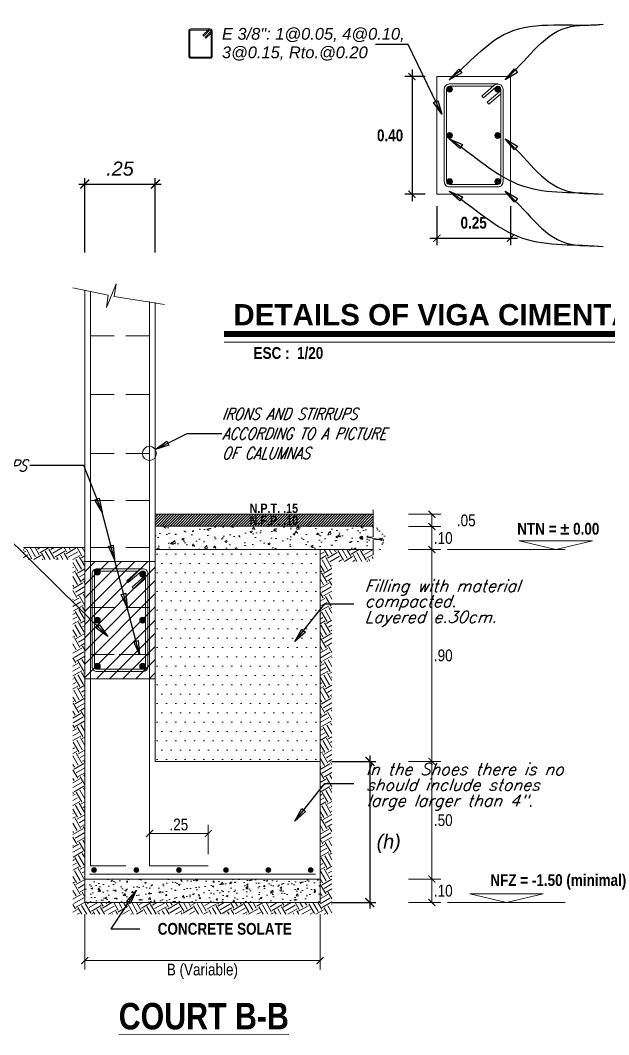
# Model space of a CAD drawing. Header units: millimetres. Extents: x 68 to 194, y 47 to 103.
# Drawn here: x 179.68 to 184.68, y 87.05 to 95.67 of the extents above; entities that cross this region are included whole.
import ezdxf
from ezdxf.enums import TextEntityAlignment as Align

# ---------------------------------------------------------------- set-up
doc = ezdxf.new("R2010")
doc.units = ezdxf.units.MM
for name, pattern in [('ACAD_ISO03W100', [30, 12, -18]), ('CENTER2', [28.575, 19.05, -3.175, 3.175, -3.175]), ('DASHED', [19.05, 12.7, -6.35]), ('DASHED2', [0.375, 0.25, -0.125])]:
    doc.linetypes.add(name, pattern=pattern)
for name, color, linetype, lineweight in [('Dimención', 1, 'Continuous', 20), ('E_Columna', 3, 'Continuous', 25), ('E_Estribo', 1, 'CENTER2', 20), ('E_Fierros', 2, 'Continuous', 50), ('Estribo', 1, 'CENTER2', 20), ('Fierros', 2, 'Continuous', 60), ('G_Achurados', 54, 'Continuous', 5), ('G_Complemento', 30, 'Continuous', 20), ('G_Sombreados', 8, 'Continuous', 9), ('G_Texto', 122, 'Continuous', 20), ('Sombreados', 8, 'Continuous', 9), ('Textos', 122, 'Continuous', 20), ('Viga', 122, 'Continuous', 20)]:
    doc.layers.add(name, color=color, linetype=linetype, lineweight=lineweight)
doc.layers.add('G_Acotación', color=171, linetype='Continuous')
doc.styles.add('Acotacion', font='ARIALN.TTF')
doc.styles.add('ARIAL', font='ariali.ttf', dxfattribs={"height": 0.12})
doc.styles.add('Cotas', font='ARIALNB.TTF', dxfattribs={"height": 0.1})
doc.styles.add('Notas', font='ARIALNB.TTF', dxfattribs={"height": 0.15})
doc.styles.add('Textos', font='simplex.shx', dxfattribs={"width": 0.8, "oblique": 20})
doc.styles.add('Titulo', font='arialbd.ttf', dxfattribs={"height": 0.2})
doc.dimstyles.new('120', dxfattribs={"dimtxt": 1, "dimasz": 0.06, "dimexe": 0.06, "dimexo": 0.1, "dimgap": 0.08, "dimtad": 3, "dimtih": 1, "dimtoh": 1, "dimlfac": 0.4, "dimzin": 1, "dimdsep": 46, "dimtxsty": 'Cotas', "dimblk": 'ARCHTICK', "dimcen": 2.5, "dimdle": 0.06, "dimclrt": 21, "dimazin": 0, "dimtp": 0.2, "dimtm": 0.2, "dimtfac": 1, "dimtix": 1, "dimtmove": 1, "dimatfit": 0, "dimfxl": 0, "dimtolj": 1, "dimtzin": 1, "dimarcsym": 0})
doc.dimstyles.new('125', dxfattribs={"dimtxt": 1, "dimasz": 0.06, "dimexe": 0.06, "dimexo": 0.1, "dimgap": 0.08, "dimtad": 3, "dimtih": 1, "dimtoh": 1, "dimlfac": 0.5, "dimzin": 1, "dimdsep": 46, "dimtxsty": 'Cotas', "dimblk": 'ARCHTICK', "dimcen": 2.5, "dimdle": 0.06, "dimclrt": 4, "dimazin": 0, "dimtp": 0.2, "dimtm": 0.2, "dimtfac": 1, "dimtix": 1, "dimtmove": 1, "dimatfit": 3, "dimfxl": 0, "dimtolj": 1, "dimtzin": 1, "dimarcsym": 0})
doc.dimstyles.new('150', dxfattribs={"dimtxt": 1, "dimasz": 0.06, "dimexe": 0.06, "dimexo": 0.08, "dimgap": 0.05, "dimtad": 2, "dimtih": 1, "dimtoh": 1, "dimzin": 1, "dimdsep": 46, "dimtxsty": 'Cotas', "dimblk": 'ARCHTICK', "dimcen": 0.25, "dimdle": 0.06, "dimclrd": 256, "dimclre": 256, "dimclrt": 5, "dimazin": 0, "dimtp": 0.2, "dimtm": 0.2, "dimtfac": 1, "dimtix": 1, "dimtmove": 1, "dimatfit": 0, "dimfxl": 0, "dimtolj": 1, "dimtzin": 1, "dimarcsym": 0})
doc.dimstyles.new('Lenin_25', dxfattribs={"dimscale": 0.5, "dimtxt": 0.2, "dimasz": 0.12, "dimexe": 0.15, "dimexo": 0.2, "dimgap": 0.05, "dimtad": 2, "dimtih": 1, "dimtoh": 1, "dimlfac": 0.5, "dimzin": 4, "dimdsep": 46, "dimtxsty": 'Acotacion', "dimblk": 'ARCHTICK', "dimcen": 0.12, "dimclrd": 256, "dimclre": 256, "dimclrt": 4, "dimazin": 1, "dimtm": 1e-09, "dimtfac": 1, "dimtmove": 2, "dimatfit": 2, "dimldrblk": 'ARCHTICK', "dimfxl": 0, "dimtolj": 1, "dimlwd": 13, "dimlwe": 18, "dimarcsym": 0})
doc.dimstyles.new('N1-25', dxfattribs={"dimtxt": 0.12, "dimasz": 0.075, "dimexe": 0.05, "dimexo": 0.1, "dimgap": 0.07, "dimtad": 2, "dimtih": 1, "dimtoh": 1, "dimlfac": 0.5, "dimzin": 4, "dimdsep": 46, "dimtxsty": 'ARIAL', "dimblk": 'ARCHTICK', "dimcen": 0.1, "dimdle": 0.05, "dimclrd": 256, "dimclre": 256, "dimclrt": 151, "dimaunit": 1, "dimazin": 0, "dimtfac": 1, "dimtix": 1, "dimtmove": 0, "dimatfit": 0, "dimfxl": 0, "dimtolj": 1, "dimtzin": 0, "dimlwd": -1, "dimlwe": -1, "dimarcsym": 0})

# ---------------------------------------------------------------- blocks, each defined once
blk = doc.blocks.new('_ArchTick')
at = {"color": 0, "linetype": 'ByBlock', "const_width": 0.15}
blk.add_lwpolyline([(-0.5, -0.5), (0.5, 0.5)], dxfattribs=at)
blk = doc.blocks.new('*D382')
at = {"layer": 'Defpoints', "color": 0}
for p in [(182.8793, 89.37), (182.8793, 88.37), (183.1793, 88.37)]:
    blk.add_point(p, dxfattribs=at)
at = {"layer": 'G_Acotación', "lineweight": 18}
for p, q in [((182.9793, 89.37), (183.2543, 89.37)), ((182.9793, 88.37), (183.2543, 88.37))]:
    blk.add_line(p, q, dxfattribs=at)
at = {"layer": 'G_Acotación', "lineweight": 13}
blk.add_line((183.1793, 89.37), (183.1793, 88.37), dxfattribs=at)
at = {"layer": 'G_Acotación', "lineweight": 13, "xscale": 0.06, "yscale": 0.06, "zscale": 0.06}
for p, rotation in [((183.1793, 89.37), 90), ((183.1793, 88.37), 270)]:
    blk.add_blockref('_ArchTick', p, dxfattribs=dict(at, rotation=rotation))
at = {"layer": 'G_Acotación', "color": 4, "lineweight": 5, "insert": (183.2758, 88.87), "char_height": 0.1, "attachment_point": 5, "style": 'Acotacion'}
blk.add_mtext('\\A1;.50', dxfattribs=at)
blk = doc.blocks.new('*D383')
at = {"layer": 'Defpoints', "color": 0}
for p in [(182.8793, 88.37), (182.8793, 88.17), (183.1793, 88.17)]:
    blk.add_point(p, dxfattribs=at)
at = {"layer": 'G_Acotación', "lineweight": 18}
for p, q in [((182.9793, 88.37), (183.2543, 88.37)), ((182.9793, 88.17), (183.2543, 88.17))]:
    blk.add_line(p, q, dxfattribs=at)
at = {"layer": 'G_Acotación', "lineweight": 13}
blk.add_line((183.1793, 88.37), (183.1793, 88.17), dxfattribs=at)
at = {"layer": 'G_Acotación', "lineweight": 13, "xscale": 0.06, "yscale": 0.06, "zscale": 0.06}
for p, rotation in [((183.1793, 88.37), 90), ((183.1793, 88.17), 270)]:
    blk.add_blockref('_ArchTick', p, dxfattribs=dict(at, rotation=rotation))
at = {"layer": 'G_Acotación', "color": 4, "lineweight": 5, "insert": (183.2758, 88.27), "char_height": 0.1, "attachment_point": 5, "style": 'Acotacion'}
blk.add_mtext('\\A1;.10', dxfattribs=at)
blk = doc.blocks.new('*D384')
at = {"layer": 'Defpoints', "color": 0}
for p in [(181.2793, 88.7569), (180.7793, 88.4822), (181.2793, 88.4822)]:
    blk.add_point(p, dxfattribs=at)
at = {"layer": 'G_Acotación', "lineweight": 18}
for p, q in [((180.7793, 88.5822), (180.7793, 88.8319)), ((181.2793, 88.5822), (181.2793, 88.8319))]:
    blk.add_line(p, q, dxfattribs=at)
at = {"layer": 'G_Acotación', "lineweight": 13}
blk.add_line((180.7793, 88.7569), (181.2793, 88.7569), dxfattribs=at)
at = {"layer": 'G_Acotación', "lineweight": 13, "xscale": 0.06, "yscale": 0.06, "zscale": 0.06, "rotation": 180}
blk.add_blockref('_ArchTick', (180.7793, 88.7569), dxfattribs=at)
at = {"layer": 'G_Acotación', "lineweight": 13, "xscale": 0.06, "yscale": 0.06, "zscale": 0.06}
blk.add_blockref('_ArchTick', (181.2793, 88.7569), dxfattribs=at)
at = {"layer": 'G_Acotación', "color": 4, "lineweight": 5, "insert": (181.0293, 88.833), "char_height": 0.1, "attachment_point": 5, "style": 'Acotacion'}
blk.add_mtext('\\A1;.25', dxfattribs=at)
blk = doc.blocks.new('*D385')
at = {"layer": 'Defpoints', "color": 0}
for p in [(182.8793, 91.3653), (182.8793, 91.17), (183.1793, 91.17)]:
    blk.add_point(p, dxfattribs=at)
at = {"layer": 'G_Acotación', "lineweight": 18}
for p, q in [((182.9793, 91.3653), (183.2543, 91.3653)), ((182.9793, 91.17), (183.2543, 91.17))]:
    blk.add_line(p, q, dxfattribs=at)
at = {"layer": 'G_Acotación', "lineweight": 13}
blk.add_line((183.1793, 91.3653), (183.1793, 91.17), dxfattribs=at)
at = {"layer": 'G_Acotación', "lineweight": 13, "xscale": 0.06, "yscale": 0.06, "zscale": 0.06}
for p, rotation in [((183.1793, 91.3653), 90), ((183.1793, 91.17), 270)]:
    blk.add_blockref('_ArchTick', p, dxfattribs=dict(at, rotation=rotation))
at = {"layer": 'G_Acotación', "color": 4, "lineweight": 5, "insert": (183.2758, 91.2676), "char_height": 0.1, "attachment_point": 5, "style": 'Acotacion'}
blk.add_mtext('\\A1;.10', dxfattribs=at)
blk = doc.blocks.new('*D386')
at = {"layer": 'Defpoints', "color": 0}
for p in [(182.8793, 91.17), (182.8793, 89.37), (183.1793, 89.37)]:
    blk.add_point(p, dxfattribs=at)
at = {"layer": 'G_Acotación', "lineweight": 18}
for p, q in [((182.9793, 91.17), (183.2543, 91.17)), ((182.9793, 89.37), (183.2543, 89.37))]:
    blk.add_line(p, q, dxfattribs=at)
at = {"layer": 'G_Acotación', "lineweight": 13}
blk.add_line((183.1793, 91.17), (183.1793, 89.37), dxfattribs=at)
at = {"layer": 'G_Acotación', "lineweight": 13, "xscale": 0.06, "yscale": 0.06, "zscale": 0.06}
for p, rotation in [((183.1793, 91.17), 90), ((183.1793, 89.37), 270)]:
    blk.add_blockref('_ArchTick', p, dxfattribs=dict(at, rotation=rotation))
at = {"layer": 'G_Acotación', "color": 4, "lineweight": 5, "insert": (183.2758, 90.27), "char_height": 0.1, "attachment_point": 5, "style": 'Acotacion'}
blk.add_mtext('\\A1;.90', dxfattribs=at)
blk = doc.blocks.new('*D463')
at = {"layer": 'Defpoints', "color": 0}
for p in [(180.2293, 88.17), (182.2293, 88.17), (182.2293, 87.6763)]:
    blk.add_point(p, dxfattribs=at)
at = {"layer": 'G_Acotación', "lineweight": 18}
for p, q in [((180.2293, 88.07), (180.2293, 87.6013)), ((182.2293, 88.07), (182.2293, 87.6013))]:
    blk.add_line(p, q, dxfattribs=at)
at = {"layer": 'G_Acotación', "lineweight": 13}
blk.add_line((180.2293, 87.6763), (182.2293, 87.6763), dxfattribs=at)
at = {"layer": 'G_Acotación', "lineweight": 13, "xscale": 0.06, "yscale": 0.06, "zscale": 0.06, "rotation": 180}
blk.add_blockref('_ArchTick', (180.2293, 87.6763), dxfattribs=at)
at = {"layer": 'G_Acotación', "lineweight": 13, "xscale": 0.06, "yscale": 0.06, "zscale": 0.06}
blk.add_blockref('_ArchTick', (182.2293, 87.6763), dxfattribs=at)
at = {"layer": 'G_Acotación', "color": 4, "lineweight": 5, "insert": (181.2293, 87.5857), "char_height": 0.1, "attachment_point": 5, "style": 'Acotacion'}
blk.add_mtext('\\A1;B (Variable)', dxfattribs=at)
blk = doc.blocks.new('*D396')
at = {"layer": 'Defpoints', "color": 0, "linetype": 'Continuous'}
for p in [(182.2293, 89.37), (182.2293, 88.17), (182.6517, 88.17)]:
    blk.add_point(p, dxfattribs=at)
at = {"layer": 'G_Acotación', "linetype": 'Continuous'}
for p, q in [((182.6517, 89.42), (182.6517, 88.12)), ((182.3293, 89.37), (182.7017, 89.37)), ((182.3293, 88.17), (182.7017, 88.17))]:
    blk.add_line(p, q, dxfattribs=at)
at = {"layer": 'G_Acotación', "linetype": 'Continuous', "xscale": 0.075, "yscale": 0.075, "zscale": 0.075}
for p, rotation in [((182.6517, 89.37), 90), ((182.6517, 88.17), 270)]:
    blk.add_blockref('_ArchTick', p, dxfattribs=dict(at, rotation=rotation))
at = {"layer": 'G_Acotación', "color": 151, "linetype": 'Continuous', "lineweight": 5, "insert": (182.8122, 88.67), "char_height": 0.12, "attachment_point": 5, "style": 'ARIAL'}
blk.add_mtext('\\A1;(h)', dxfattribs=at)
blk = doc.blocks.new('*D494')
at = {"layer": 'Defpoints', "color": 0}
for p in [(182.8793, 91.47), (182.8793, 91.3653), (183.1793, 91.3653)]:
    blk.add_point(p, dxfattribs=at)
at = {"layer": 'G_Acotación', "lineweight": 18}
for p, q in [((182.9793, 91.47), (183.2543, 91.47)), ((182.9793, 91.3653), (183.2543, 91.3653))]:
    blk.add_line(p, q, dxfattribs=at)
at = {"layer": 'G_Acotación', "lineweight": 13}
blk.add_line((183.1793, 91.47), (183.1793, 91.3653), dxfattribs=at)
at = {"layer": 'G_Acotación', "lineweight": 13, "xscale": 0.06, "yscale": 0.06, "zscale": 0.06}
for p, rotation in [((183.1793, 91.47), 90), ((183.1793, 91.3653), 270)]:
    blk.add_blockref('_ArchTick', p, dxfattribs=dict(at, rotation=rotation))
at = {"layer": 'G_Acotación', "color": 4, "lineweight": 5, "insert": (183.471, 91.4176), "char_height": 0.1, "attachment_point": 5, "style": 'Acotacion'}
blk.add_mtext('\\A1;.05', dxfattribs=at)
blk = doc.blocks.new('*D497')
at = {"layer": 'Defpoints', "color": 0, "linetype": 'Continuous'}
for p in [(180.8293, 94.2757), (180.2293, 93.5954), (180.8293, 93.5954)]:
    blk.add_point(p, dxfattribs=at)
at = {"layer": 'G_Acotación', "linetype": 'Continuous'}
for p, q in [((180.2293, 93.6954), (180.2293, 94.3257)), ((180.8293, 93.6954), (180.8293, 94.3257)), ((180.1793, 94.2757), (180.8793, 94.2757))]:
    blk.add_line(p, q, dxfattribs=at)
at = {"layer": 'G_Acotación', "linetype": 'Continuous', "xscale": 0.075, "yscale": 0.075, "zscale": 0.075, "rotation": 180}
blk.add_blockref('_ArchTick', (180.2293, 94.2757), dxfattribs=at)
at = {"layer": 'G_Acotación', "linetype": 'Continuous', "xscale": 0.075, "yscale": 0.075, "zscale": 0.075}
blk.add_blockref('_ArchTick', (180.8293, 94.2757), dxfattribs=at)
at = {"layer": 'G_Acotación', "color": 151, "linetype": 'Continuous', "lineweight": 5, "insert": (180.5293, 94.407), "char_height": 0.12, "attachment_point": 5, "style": 'ARIAL'}
blk.add_mtext('\\A1;.25', dxfattribs=at)
blk = doc.blocks.new('*D498')
at = {"layer": 'Defpoints', "color": 0}
for p in [(183.2215, 94.1897), (183.8465, 94.1897), (183.8465, 93.8161)]:
    blk.add_point(p, dxfattribs=at)
at = {"layer": 'Dimención', "color": 0, "lineweight": -2}
for p, q in [((183.2215, 94.0897), (183.2215, 93.7561)), ((183.8465, 94.0897), (183.8465, 93.7561)), ((183.1615, 93.8161), (183.9065, 93.8161))]:
    blk.add_line(p, q, dxfattribs=at)
at = {"layer": 'Dimención', "color": 0, "lineweight": -2, "xscale": 0.06, "yscale": 0.06, "zscale": 0.06, "rotation": 180}
blk.add_blockref('_ArchTick', (183.2215, 93.8161), dxfattribs=at)
at = {"layer": 'Dimención', "color": 0, "lineweight": -2, "xscale": 0.06, "yscale": 0.06, "zscale": 0.06}
blk.add_blockref('_ArchTick', (183.8465, 93.8161), dxfattribs=at)
at = {"layer": 'Dimención', "color": 21, "lineweight": 5, "insert": (183.534, 93.9471), "char_height": 0.1, "attachment_point": 5, "style": 'Cotas'}
blk.add_mtext('\\A1;0.25', dxfattribs=at)
blk = doc.blocks.new('*D499')
at = {"layer": 'Defpoints', "color": 0}
for p in [(183.2215, 95.1897), (183.0101, 94.1897), (183.2215, 94.1897)]:
    blk.add_point(p, dxfattribs=at)
at = {"layer": 'Dimención', "color": 0, "lineweight": -2}
for p, q in [((183.1215, 95.1897), (182.9501, 95.1897)), ((183.0101, 95.2497), (183.0101, 94.1297)), ((183.1215, 94.1897), (182.9501, 94.1897))]:
    blk.add_line(p, q, dxfattribs=at)
at = {"layer": 'Dimención', "color": 0, "lineweight": -2, "xscale": 0.06, "yscale": 0.06, "zscale": 0.06}
for p, rotation in [((183.0101, 95.1897), 90), ((183.0101, 94.1897), 270)]:
    blk.add_blockref('_ArchTick', p, dxfattribs=dict(at, rotation=rotation))
at = {"layer": 'Dimención', "color": 21, "lineweight": 5, "insert": (182.8239, 94.6897), "char_height": 0.1, "attachment_point": 5, "style": 'Cotas'}
blk.add_mtext('\\A1;0.40', dxfattribs=at)
blk = doc.blocks.new('Titulo')
at = {"style": 'Titulo', "oblique": 20, "flags": 4}
blk.add_attdef('TITULO', (0.026, 0.189), '', height=0.3, dxfattribs=at)
at = {"oblique": 20, "flags": 4}
blk.add_attdef('ESCALA', (0.26, -0.101), '', height=0.11, dxfattribs=at)

msp = doc.modelspace()

# ---------------------------------------------------------------- hatches: boundary and pattern name
at = {"layer": 'E_Fierros', "lineweight": 5}
for points in [[(180.3293, 88.4461, 1), (180.2893, 88.4461, 1)], [(180.6893, 88.4461, 1), (180.6493, 88.4461, 1)], [(181.0493, 88.4461, 1), (181.0093, 88.4461, 1)], [(181.4493, 88.4461, 1), (181.4093, 88.4461, 1)], [(181.8093, 88.4461, 1), (181.7693, 88.4461, 1)], [(182.1693, 88.4461, 1), (182.1293, 88.4461, 1)]]:
    msp.add_hatch(color=256, dxfattribs=at).paths.add_polyline_path(points)
at = {"layer": 'Fierros', "lineweight": 5}
for points in [[(183.329, 95.0572, 1), (183.329, 95.1072, 1)], [(183.739, 95.0572, 1), (183.739, 95.1072, 1)], [(183.354, 94.6897, 1), (183.304, 94.6897, 1)], [(183.739, 94.6647, 1), (183.739, 94.7147, 1)], [(183.354, 94.2972, 1), (183.304, 94.2972, 1)], [(183.739, 94.2722, 1), (183.739, 94.3222, 1)], [(180.3368, 90.9543, 1), (180.3368, 91.0043, 1)], [(180.7218, 90.9375, 1), (180.7218, 90.9875, 1)], [(180.3618, 90.57, 1), (180.3118, 90.57, 1)], [(180.7218, 90.545, 1), (180.7218, 90.595, 1)], [(180.3618, 90.1775, 1), (180.3118, 90.1775, 1)], [(180.7218, 90.1525, 1), (180.7218, 90.2025, 1)]]:
    msp.add_hatch(color=256, dxfattribs=at).paths.add_polyline_path(points)
at = {"layer": 'G_Achurados', "lineweight": 5, "ltscale": 0.05}
h = msp.add_hatch(dxfattribs=at)
h.set_pattern_fill('ANSI31', color=256, scale=0.005, style=0)
h.set_pattern_definition([(45, (-876.94682, -802.710549), (-0.01122532015, 0.01122532015), [])])
h.paths.add_polyline_path([(180.8293, 91.37), (182.6793, 91.37), (182.6793, 91.47), (180.8293, 91.47)])
at = {"layer": 'G_Sombreados', "lineweight": 5}
h = msp.add_hatch(dxfattribs=at)
h.set_pattern_fill('AR-CONC', color=256, scale=0.001, style=0)
h.set_pattern_definition([(50, (-876.94682, -802.71055), (0.182184669, -0.015939086), [0.01905, -0.20955]), (355, (-876.94682, -802.71055), (-0.035242826, 0.191056643), [0.01524, -0.16764]), (100.451, (-876.93164, -802.71188), (0.146942502, 0.175116688), [0.01619, -0.17809]), (46.1842, (-876.94682, -802.65975), (0.27107904, -0.042042328), [0.028575, -0.314325]), (96.6356, (-876.92423, -802.66325), (0.237404234, 0.247425556), [0.024285, -0.267135]), (351.184, (-876.94682, -802.65975), (0.237404606, 0.24742512), [0.02286, -0.25146]), (21, (-876.92142, -802.67245), (0.15161488, -0.102265519), [0.01905, -0.20955]), (326, (-876.92142, -802.67245), (0.061802028, 0.184187966), [0.01524, -0.16764]), (71.4514, (-876.90879, -802.68097), (0.21341649, 0.081922858), [0.01619, -0.17809]), (37.5, (-876.94682, -802.71055), (0.0030886033, 0.084555039), [0, -0.165608, 0, -0.17018, 0, -0.168275]), (7.5, (-876.94682, -802.71055), (0.0668196625, 0.100180575), [0, -0.097028, 0, -0.161798, 0, -0.064135]), (327.5, (-877.00346, -802.71055), (0.1355905952, -0.005728744), [0, -0.0635, 0, -0.19812, 0, -0.26289]), (317.5, (-877.02886, -802.71055), (0.148129181, 0.025426491), [0, -0.08255, 0, -0.131572, 0, -0.18669])])
h.paths.add_polyline_path([(180.8293, 91.37), (180.8293, 91.17), (182.7793, 91.17), (182.7793, 91.2665), (182.7252, 91.2767), (182.7793, 91.2792), (182.7793, 91.37)])
h = msp.add_hatch(dxfattribs=at)
h.set_pattern_fill('EARTH', color=256, scale=0.015, angle=30, style=0)
h.set_pattern_definition([(30, (-31.58628, 33.30307), (0.03486392, 0.13011392), [0.09525, -0.09525]), (30, (-31.60414, 33.334), (0.03486392, 0.13011392), [0.09525, -0.09525]), (30, (-31.622, 33.36494), (0.03486392, 0.13011392), [0.09525, -0.09525]), (120, (-31.61764, 33.3812), (-0.13011392, 0.03486392), [0.09525, -0.09525]), (120, (-31.58671, 33.39906), (-0.13011392, 0.03486392), [0.09525, -0.09525]), (120, (-31.55577, 33.41692), (-0.13011392, 0.03486392), [0.09525, -0.09525])])
h.paths.add_polyline_path([(179.7079, 91.1868), (179.7079, 91.0868), (180.1293, 91.0868), (180.1293, 88.07), (182.3293, 88.07), (182.3293, 91.07), (182.6793, 91.07), (182.6793, 91.17), (182.2293, 91.17), (182.2293, 88.17), (180.2293, 88.17), (180.2293, 91.1868)])
h = msp.add_hatch(dxfattribs=at)
h.set_pattern_fill('DOTS', color=256, scale=0.05, style=0)
h.set_pattern_definition([(0, (-876.94682, -802.71055), (0.0396875, 0.079375), [0, -0.079375])])
h.paths.add_polyline_path([(180.8293, 91.17), (180.8293, 89.37), (182.2293, 89.37), (182.2293, 91.17)])
h = msp.add_hatch(dxfattribs=at)
h.set_pattern_fill('AR-CONC', color=256, scale=0.02, style=0)
h.set_pattern_definition([(50, (-306.53956, -425.34693), (0.143452037, -0.012550427), [0.015, -0.165]), (355, (-306.53956, -425.34693), (-0.027750267, 0.150438427), [0.012, -0.132]), (100.4514, (-306.52761, -425.34798), (0.115701876, 0.137887908), [0.012748038, -0.140228422]), (46.1842, (-306.53956, -425.30693), (0.21344821, -0.033103803), [0.0225, -0.2475]), (96.6356, (-306.52178, -425.3097), (0.18693254, 0.194823574), [0.01912206, -0.2103426]), (351.1842, (-306.53956, -425.30693), (0.18693239, 0.19482372), [0.018, -0.198]), (21, (-306.51956, -425.31693), (0.11938141, -0.080523778), [0.015, -0.165]), (326, (-306.51956, -425.31693), (0.048663066, 0.14503001), [0.012, -0.132]), (71.4514, (-306.50961, -425.32364), (0.168044526, 0.0645061), [0.012748038, -0.140228422]), (37.5, (-306.53956, -425.34693), (0.002431971, 0.0665787708), [0, -0.1304, 0, -0.134, 0, -0.1325]), (7.5, (-306.53956, -425.34693), (0.0526139075, 0.0788823424), [0, -0.0764, 0, -0.1274, 0, -0.0505]), (327.5, (-306.58416, -425.34693), (0.1067644872, -0.0045109743), [0, -0.05, 0, -0.156, 0, -0.207]), (317.5, (-306.60416, -425.34693), (0.116637234, 0.020020996), [0, -0.065, 0, -0.1036, 0, -0.147])])
h.paths.add_polyline_path([(182.2293, 88.17), (182.2293, 88.37), (180.2293, 88.37), (180.2293, 88.17)])
at = {"layer": 'Sombreados', "lineweight": 5}
h = msp.add_hatch(dxfattribs=at)
h.set_pattern_fill('LINE', color=256, scale=0.025, angle=45, style=0)
h.set_pattern_definition([(45, (205.0546, 109.07153), (-0.0561266, 0.0561266), [])])
h.paths.add_polyline_path([(180.2293, 91.07), (180.8293, 91.07), (180.8293, 90.07), (180.2293, 90.07)])

# ---------------------------------------------------------------- linework, layer by layer
at = {"layer": 'E_Estribo', "linetype": 'Continuous', "lineweight": 5}
for points in [[(181.3135, 95.5776, 0.668179), (181.2828, 95.5903), (181.2333, 95.5408), (181.2404, 95.5337), (181.2899, 95.5832, -0.668179), (181.3035, 95.5776), (181.3035, 95.3636, -0.414214), (181.2955, 95.3556), (181.1315, 95.3556, -0.414214), (181.1235, 95.3636), (181.1235, 95.5776, -0.414214), (181.1315, 95.5856), (181.2781, 95.5856), (181.2828, 95.5903, -0.198912), (181.2955, 95.5956), (181.1315, 95.5956, 0.414214), (181.1135, 95.5776), (181.1135, 95.3636, 0.414214), (181.1315, 95.3456), (181.2955, 95.3456, 0.414214), (181.3135, 95.3636)], [(181.3035, 95.5601), (181.3035, 95.5776, -0.198912), (181.3012, 95.5719), (181.2517, 95.5224), (181.2588, 95.5153)]]:
    msp.add_lwpolyline(points, format="xyb", close=True, dxfattribs=at)
at = {"layer": 'E_Estribo', "linetype": 'DASHED2', "lineweight": 5, "ltscale": 0.8}
for points in [[(180.2793, 92.9868), (180.7793, 92.9868)], [(180.2793, 92.4868), (180.7793, 92.4868)], [(180.2793, 91.9868), (180.7793, 91.9868)], [(180.2793, 91.5868), (180.7793, 91.5868)], [(180.2793, 91.1868), (180.7793, 91.1868)], [(180.2793, 90.6775), (180.7793, 90.6775)], [(180.2793, 90.2775), (180.7793, 90.2775)]]:
    msp.add_lwpolyline(points, dxfattribs=at)
at = {"layer": 'E_Estribo', "linetype": 'ACAD_ISO03W100', "lineweight": 5, "ltscale": 0.008}
msp.add_lwpolyline([(180.2793, 90.2775), (180.7793, 90.2775)], dxfattribs=at)
at = {"layer": 'E_Fierros', "lineweight": 5}
msp.add_line((180.2693, 88.41), (182.1893, 88.41), dxfattribs=at)
for points in [[(180.2793, 93.3641), (180.2793, 88.4822), (180.5793, 88.4822)], [(180.7793, 93.2796), (180.7793, 88.4822), (181.2793, 88.4822)]]:
    msp.add_lwpolyline(points, dxfattribs=at)
for centre in [(180.3093, 88.4461), (180.6693, 88.4461), (181.0293, 88.4461), (181.4293, 88.4461), (181.7893, 88.4461), (182.1493, 88.4461)]:
    msp.add_circle(centre, 0.02, dxfattribs=at)
at = {"layer": 'Estribo', "lineweight": 5}
for p, q in [((183.7096, 95.1163), (183.6039, 95.0244)), ((183.7227, 95.1012), (183.6171, 95.0093)), ((183.7227, 95.1012), (183.6171, 95.0093)), ((180.6924, 90.9966), (180.5867, 90.9047)), ((180.7055, 90.9814), (180.5998, 90.8896))]:
    msp.add_line(p, q, dxfattribs=at)
at = {"layer": 'Estribo', "linetype": 'Continuous', "lineweight": 5}
for points in [[(183.739, 95.1272), (183.329, 95.1272, 0.414214), (183.284, 95.0822), (183.284, 94.2972, 0.414214), (183.329, 94.2522), (183.739, 94.2522, 0.414214), (183.784, 94.2972), (183.784, 95.0822, 0.644941), (183.7093, 95.116), (183.6039, 95.0244), (183.6171, 95.0093), (183.7227, 95.1012, -0.641), (183.764, 95.0822), (183.764, 94.2972, -0.414214), (183.739, 94.2722), (183.329, 94.2722, -0.414214), (183.304, 94.2972), (183.304, 95.0822, -0.414214), (183.329, 95.1072), (183.6992, 95.1072)], [(180.7218, 91.0075), (180.3368, 91.0075, 0.414214), (180.2918, 90.9625), (180.2918, 90.1775, 0.414214), (180.3368, 90.1325), (180.7218, 90.1325, 0.414214), (180.7668, 90.1775), (180.7668, 90.9625, 0.644941), (180.6921, 90.9963), (180.5867, 90.9047), (180.5998, 90.8896), (180.7055, 90.9814, -0.641), (180.7468, 90.9625), (180.7468, 90.1775, -0.414214), (180.7218, 90.1525), (180.3368, 90.1525, -0.414214), (180.3118, 90.1775), (180.3118, 90.9625, -0.414214), (180.3368, 90.9875), (180.6819, 90.9875)]]:
    msp.add_lwpolyline(points, format="xyb", dxfattribs=at)
at = {"layer": 'Estribo', "lineweight": 5}
for points in [[(183.6171, 95.0093), (183.6039, 95.0244)], [(180.5998, 90.8896), (180.5867, 90.9047)]]:
    msp.add_lwpolyline(points, dxfattribs=at)
at = {"layer": 'Estribo', "linetype": 'Continuous', "lineweight": 5}
for points in [[(183.764, 95.0443), (183.6628, 94.9563), (183.6496, 94.9714), (183.7553, 95.0632)], [(180.7468, 90.9246), (180.6455, 90.8365), (180.6324, 90.8516), (180.7381, 90.9435)]]:
    msp.add_lwpolyline(points, dxfattribs=at)
at = {"layer": 'Fierros', "lineweight": 5}
for centre in [(183.329, 95.0822), (183.739, 95.0822), (183.329, 94.6897), (183.739, 94.6897), (183.329, 94.2972), (183.739, 94.2972), (180.3368, 90.9793), (180.7218, 90.9625), (180.3368, 90.57), (180.7218, 90.57), (180.3368, 90.1775), (180.7218, 90.1775)]:
    msp.add_circle(centre, 0.025, dxfattribs=at)
at = {"layer": 'G_Complemento', "lineweight": 5}
for p, q in [((180.8293, 91.37), (182.6793, 91.37)), ((179.7079, 91.1868), (180.2293, 91.1868)), ((180.8293, 91.17), (182.6793, 91.17)), ((182.2293, 89.37), (182.2293, 91.17)), ((180.2293, 88.37), (182.2293, 88.37))]:
    msp.add_line(p, q, dxfattribs=at)
for points in [[(180.1295, 93.3957), (180.4274, 93.3328), (180.4139, 93.2262), (180.498, 93.4283), (180.4805, 93.3216), (180.9085, 93.2523)], [(180.2293, 93.3746), (180.2293, 90.7653), (180.2293, 90.7653), (180.2293, 88.17), (182.2293, 88.17), (182.2293, 89.37), (180.8293, 89.37), (180.8293, 93.269)], [(182.6793, 91.1248), (182.6793, 91.252), (182.7328, 91.2564), (182.6252, 91.2767), (182.6793, 91.2792), (182.6793, 91.5083)]]:
    msp.add_lwpolyline(points, dxfattribs=at)
msp.add_lwpolyline([(180.8293, 91.37), (182.6793, 91.37), (182.6793, 91.47), (180.8293, 91.47)], close=True, dxfattribs=at)
at = {"layer": 'G_Texto', "linetype": 'DASHED', "lineweight": 5}
for p, q in [((183.3127, 91.17), (184.3127, 91.17)), ((183.3127, 88.17), (184.3127, 88.17))]:
    msp.add_line(p, q, dxfattribs=at)
at = {"layer": 'G_Texto', "lineweight": 5}
for points in [[(184.2327, 91.17), (183.9209, 91.2436), (184.5444, 91.2436)], [(183.8127, 88.17), (183.5009, 88.2436), (184.1244, 88.2436)]]:
    msp.add_lwpolyline(points, close=True, dxfattribs=at)
msp.add_circle((180.7793, 91.9868), 0.06, dxfattribs=at)
at = {"layer": 'Textos', "lineweight": 5, "const_width": 0.05}
msp.add_lwpolyline([(181.4137, 93.0012), (185.9624, 93.0012)], dxfattribs=at)
at = {"layer": 'Textos', "lineweight": 5}
msp.add_lwpolyline([(181.4137, 92.9329), (185.9624, 92.9329)], dxfattribs=at)
at = {"layer": 'Viga', "lineweight": 5}
for points in [[(183.2215, 95.1897), (183.8465, 95.1897), (183.8465, 94.1897), (183.2215, 94.1897)], [(180.2293, 91.07), (180.8293, 91.07), (180.8293, 90.07), (180.2293, 90.07)]]:
    msp.add_lwpolyline(points, close=True, dxfattribs=at)

# ---------------------------------------------------------------- block references
at = {"layer": 'Textos', "lineweight": 5}
ref = msp.add_blockref('Titulo', (181.4764, 92.9626), dxfattribs=dict(at, xscale=0.5999999999999943, yscale=0.5999999999999943))
ref.add_attrib('TITULO', 'DETAILS OF VIGA CIMENTACION  ', (181.492, 93.0763), dxfattribs={"layer": '0', "height": 0.18, "style": 'Titulo', "flags": 4})
ref.add_attrib('ESCALA', ' ESC :  1/20', (181.6323, 92.7908), dxfattribs={"layer": '0', "height": 0.1, "style": 'Cotas', "flags": 4})

# ---------------------------------------------------------------- texts
at = {"layer": 'E_Columna', "lineweight": 5, "style": 'Notas'}
msp.add_text('%%UCOURT B-B', height=0.225, rotation=0.03015, dxfattribs=at).set_placement((181.2411, 87.0922), align=Align.CENTER)
at = {"layer": 'G_Texto', "linetype": 'Continuous', "lineweight": 5, "style": 'ARIAL'}
for s, p in [('E 3/8": 1@0.05, 4@0.10,', (181.3952, 95.5032)), ('3@0.15, Rto.@0.20', (181.3952, 95.3456))]:
    msp.add_text(s, height=0.1, dxfattribs=at).set_placement(p)
at = {"layer": 'G_Texto', "lineweight": 5, "style": 'Textos', "oblique": 20}
for s, p in [('Filling with material', (182.6065, 90.8121)), ('compacted.', (182.6065, 90.6816)), ('Layered e.30cm.', (182.6065, 90.5471)), ('In the Shoes there is no ', (182.6166, 89.2538)), ('should include stones ', (182.6187, 89.1212)), ('large larger than 4".', (182.6232, 88.9864))]:
    msp.add_text(s, height=0.1, dxfattribs=at).set_placement(p)
at = {"layer": 'G_Texto', "lineweight": 5}
for s, insert, char_height, width, attachment_point, style in [('IRONS AND STIRRUPS ACCORDING TO A PICTURE OF CALUMNAS', (181.3952, 92.1559), 0.1, 1.519443, 4, 'Textos'), ('ADDITIONAL STIRRUPS', (179.7354, 91.8836), 0.1, 1.52, 6, 'Textos'), ('N.P.T. .15', (181.6299, 91.5609), 0.08, 1.009267, 1, 'Notas'), ('N.F.P. .10', (181.6308, 91.4586), 0.08, 1.009267, 1, 'Notas'), ('NTN = ± 0.00', (184.2531, 91.3459), 0.1, 1.72, 5, 'Cotas'), ('NFZ = -1.50 (minimal)', (184.2531, 88.3459), 0.1, 1.72, 5, 'Cotas'), ('CONCRETE SOLATE', (181.419, 87.9461), 0.1, 1.519443, 5, 'Cotas')]:
    msp.add_mtext(s, dxfattribs=dict(at, insert=insert, char_height=char_height, width=width, attachment_point=attachment_point, style=style))

# ---------------------------------------------------------------- dimensions: what is measured, and where the dimension line sits
at = {"layer": 'Dimención', "lineweight": 5}
for p1, p2, distance, picture, middle in [((183.2215, 95.1897), (183.2215, 94.1897), -0.2114, '*D499', (182.8239, 94.6897)), ((183.2215, 94.1897), (183.8465, 94.1897), -0.3737, '*D498', (183.534, 93.9471))]:
    dim = msp.add_aligned_dim(p1=p1, p2=p2, distance=distance, dimstyle='120', dxfattribs=at)
    dim.commit()
    dim.dimension.update_dxf_attribs({"geometry": picture, "text_midpoint": middle})
at = {"layer": 'G_Acotación', "linetype": 'Continuous', "lineweight": 5}
dim = msp.add_linear_dim(base=(180.8293, 94.2757), p1=(180.2293, 93.5954), p2=(180.8293, 93.5954), text='.25', dimstyle='N1-25', dxfattribs=at)
dim.commit()
dim.dimension.update_dxf_attribs({"geometry": '*D497', "text_midpoint": (180.5293, 94.407)})
at = {"layer": 'G_Acotación', "lineweight": 5}
for p1, p2, distance, picture, middle in [((182.8793, 91.47), (182.8793, 91.3653), 0.3, '*D494', (183.471, 91.4176)), ((182.8793, 91.3653), (182.8793, 91.17), 0.3, '*D385', (183.2758, 91.2676)), ((180.7793, 88.4822), (181.2793, 88.4822), 0.2748, '*D384', (181.0293, 88.833))]:
    dim = msp.add_aligned_dim(p1=p1, p2=p2, distance=distance, dimstyle='Lenin_25', dxfattribs=at)
    dim.commit()
    dim.dimension.update_dxf_attribs({"geometry": picture, "text_midpoint": middle})
for base, p1, p2, picture, middle in [((183.1793, 89.37), (182.8793, 91.17), (182.8793, 89.37), '*D386', (183.2758, 90.27)), ((183.1793, 88.37), (182.8793, 89.37), (182.8793, 88.37), '*D382', (183.2758, 88.87)), ((183.1793, 88.17), (182.8793, 88.37), (182.8793, 88.17), '*D383', (183.2758, 88.27))]:
    dim = msp.add_linear_dim(base=base, p1=p1, p2=p2, angle=90, dimstyle='Lenin_25', dxfattribs=at)
    dim.commit()
    dim.dimension.update_dxf_attribs({"geometry": picture, "text_midpoint": middle})
at = {"layer": 'G_Acotación', "linetype": 'Continuous', "lineweight": 5}
dim = msp.add_linear_dim(base=(182.6517, 88.17), p1=(182.2293, 89.37), p2=(182.2293, 88.17), angle=90, text='(h)', dimstyle='N1-25', dxfattribs=at)
dim.commit()
dim.dimension.update_dxf_attribs({"geometry": '*D396', "text_midpoint": (182.6517, 88.67), "dimtype": 160})
at = {"layer": 'G_Acotación', "lineweight": 5}
dim = msp.add_linear_dim(base=(182.2293, 87.6763), p1=(180.2293, 88.17), p2=(182.2293, 88.17), text='B (Variable)', dimstyle='Lenin_25', override={"dimfxl": 0.06}, dxfattribs=at)
dim.commit()
dim.dimension.update_dxf_attribs({"geometry": '*D463', "text_midpoint": (181.2293, 87.5857)})

# ---------------------------------------------------------------- leaders
at = {"layer": 'Dimención', "lineweight": 5, "annotation_type": 0, "has_hookline": 1, "hookline_direction": 1, "text_width": 0.9865}
msp.add_leader([(180.426, 90.4318), (179.5415, 91.3036), (179.2488, 91.3036)], dimstyle='150', override={"dimasz": 0.12, "dimgap": 0.05, "dimtad": 0, "dimldrblk": 'ClosedBlank'}, dxfattribs=at)
at = {"layer": 'G_Texto', "lineweight": 5}
for points in [[(183.264, 94.8693), (182.9762, 95.4614), (182.7007, 95.4614)], [(180.8293, 92.02), (181.099, 92.1559), (181.3952, 92.1559)], [(180.377, 91.4868), (180.2212, 91.8836), (179.7637, 91.8836)], [(180.377, 91.4868), (180.2212, 91.8836), (179.8137, 91.8836)], [(180.4823, 91.0868), (180.377, 91.4868)], [(180.5901, 90.6775), (180.4823, 91.0868)], [(182.0145, 90.3873), (182.2683, 90.7085), (182.5156, 90.7085)], [(180.6961, 90.2775), (180.5901, 90.6775)], [(182.0145, 88.8619), (182.2683, 89.1831), (182.5156, 89.1831)], [(180.6661, 88.2725), (180.452, 87.9467), (180.698, 87.9467)]]:
    msp.add_leader(points, dimstyle='125', override={"dimasz": 0.12, "dimtad": 0, "dimldrblk": 'ClosedBlank'}, dxfattribs=at)
at = {"layer": 'Textos', "lineweight": 5, "path_type": 1}
for points in [[(183.3265, 95.1627), (183.8242, 95.5629), (184.6331, 95.6341)], [(183.8018, 95.1627), (184.3224, 95.6054), (184.6331, 95.6341)], [(183.3265, 94.6612), (183.9492, 94.261), (184.6331, 94.1899)], [(183.8018, 94.6612), (184.3224, 94.2185), (184.6331, 94.1899)], [(183.3265, 94.2167), (183.9492, 93.8165), (184.6331, 93.7454)], [(183.8018, 94.2167), (184.3224, 93.774), (184.6331, 93.7454)]]:
    msp.add_leader(points, dimstyle='120', override={"dimasz": 0.12, "dimgap": 0.08, "dimtad": 0, "dimclrd": 256, "dimldrblk": 'ClosedBlank'}, dxfattribs=at)

doc.saveas('drawing.dxf')
